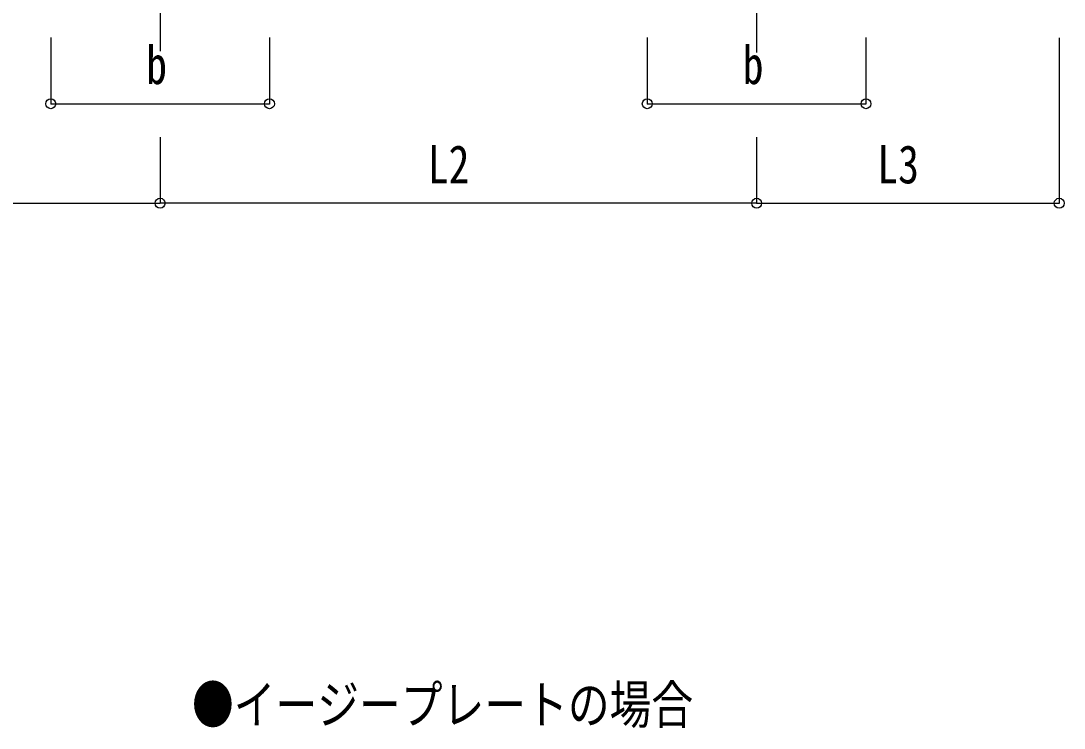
# Model space of a CAD drawing. Units: millimetres, scale not verified. Extents: x -14718 to 14718, y -10395 to 10395.
# Drawn here: x -3524 to -376, y -4259 to -2126 of the extents above; entities that cross this region are included whole.
import ezdxf
from ezdxf.enums import TextEntityAlignment as Align

# ---------------------------------------------------------------- set-up
doc = ezdxf.new("R2010")
doc.units = ezdxf.units.MM
doc.header["$LTSCALE"] = 40
for name, color, linetype in [('0-2_USER1', 3, 'Continuous'), ('0-4_YKK_12', 2, 'Continuous'), ('0-7_YKK_D', 6, 'Continuous')]:
    doc.layers.add(name, color=color, linetype=linetype)
doc.styles.add('ＭＳ ゴシック', font='')
doc.styles.get('ＭＳ ゴシック').set_extended_font_data('MS Gothic')

msp = doc.modelspace()

# ---------------------------------------------------------------- linework, layer by layer
at = {"layer": '0-4_YKK_12'}
for p, q in [((-3103.93, -1825.5), (-3103.93, -2217.19)), ((-1303.93, -1825.5), (-1303.93, -2220.5))]:
    msp.add_line(p, q, dxfattribs=at)
at = {"layer": '0-7_YKK_D'}
for p, q in [((-3433.93, -2175.5), (-3433.93, -2376.5)), ((-2773.93, -2175.5), (-2773.93, -2376.5)), ((-1633.93, -2175.5), (-1633.93, -2376.5)), ((-973.93, -2175.5), (-973.93, -2376.5)), ((-390.78, -2176.5), (-390.78, -2676.5)), ((-3433.93, -2375.5), (-2773.93, -2375.5)), ((-1633.93, -2375.5), (-973.93, -2375.5)), ((-3103.93, -2476.5), (-3103.93, -2676.5)), ((-3103.93, -2476.5), (-3103.93, -2676.5)), ((-1303.93, -2476.5), (-1303.93, -2676.5)), ((-1303.93, -2476.5), (-1303.93, -2676.5)), ((-4903.93, -2675.5), (-3103.93, -2675.5)), ((-1303.93, -2675.5), (-3103.93, -2675.5)), ((-1303.93, -2675.5), (-390.78, -2675.5))]:
    msp.add_line(p, q, dxfattribs=at)
for centre in [(-3433.93, -2375.5), (-2773.93, -2375.5), (-1633.93, -2375.5), (-973.93, -2375.5), (-3103.93, -2675.5), (-3103.93, -2675.5), (-1303.93, -2675.5), (-1303.93, -2675.5), (-390.78, -2675.5)]:
    msp.add_circle(centre, 14.88, dxfattribs=at)

# ---------------------------------------------------------------- texts
at = {"layer": '0-2_USER1', "style": 'ＭＳ ゴシック', "width": 0.8}
msp.add_text('●イージープレートの場合', height=115.5, dxfattribs=at).set_placement((-3007.84, -4280.28), align=Align.BOTTOM_LEFT)
at = {"layer": '0-7_YKK_D', "style": 'ＭＳ ゴシック', "width": 0.8}
for s, p in [('b', (-3145.93, -2350.5)), ('b', (-1345.93, -2350.5)), ('L2', (-2296.33, -2650.5)), ('L3', (-939.76, -2650.5))]:
    msp.add_text(s, height=115.5, dxfattribs=at).set_placement(p, align=Align.BOTTOM_LEFT)

doc.saveas('drawing.dxf')
